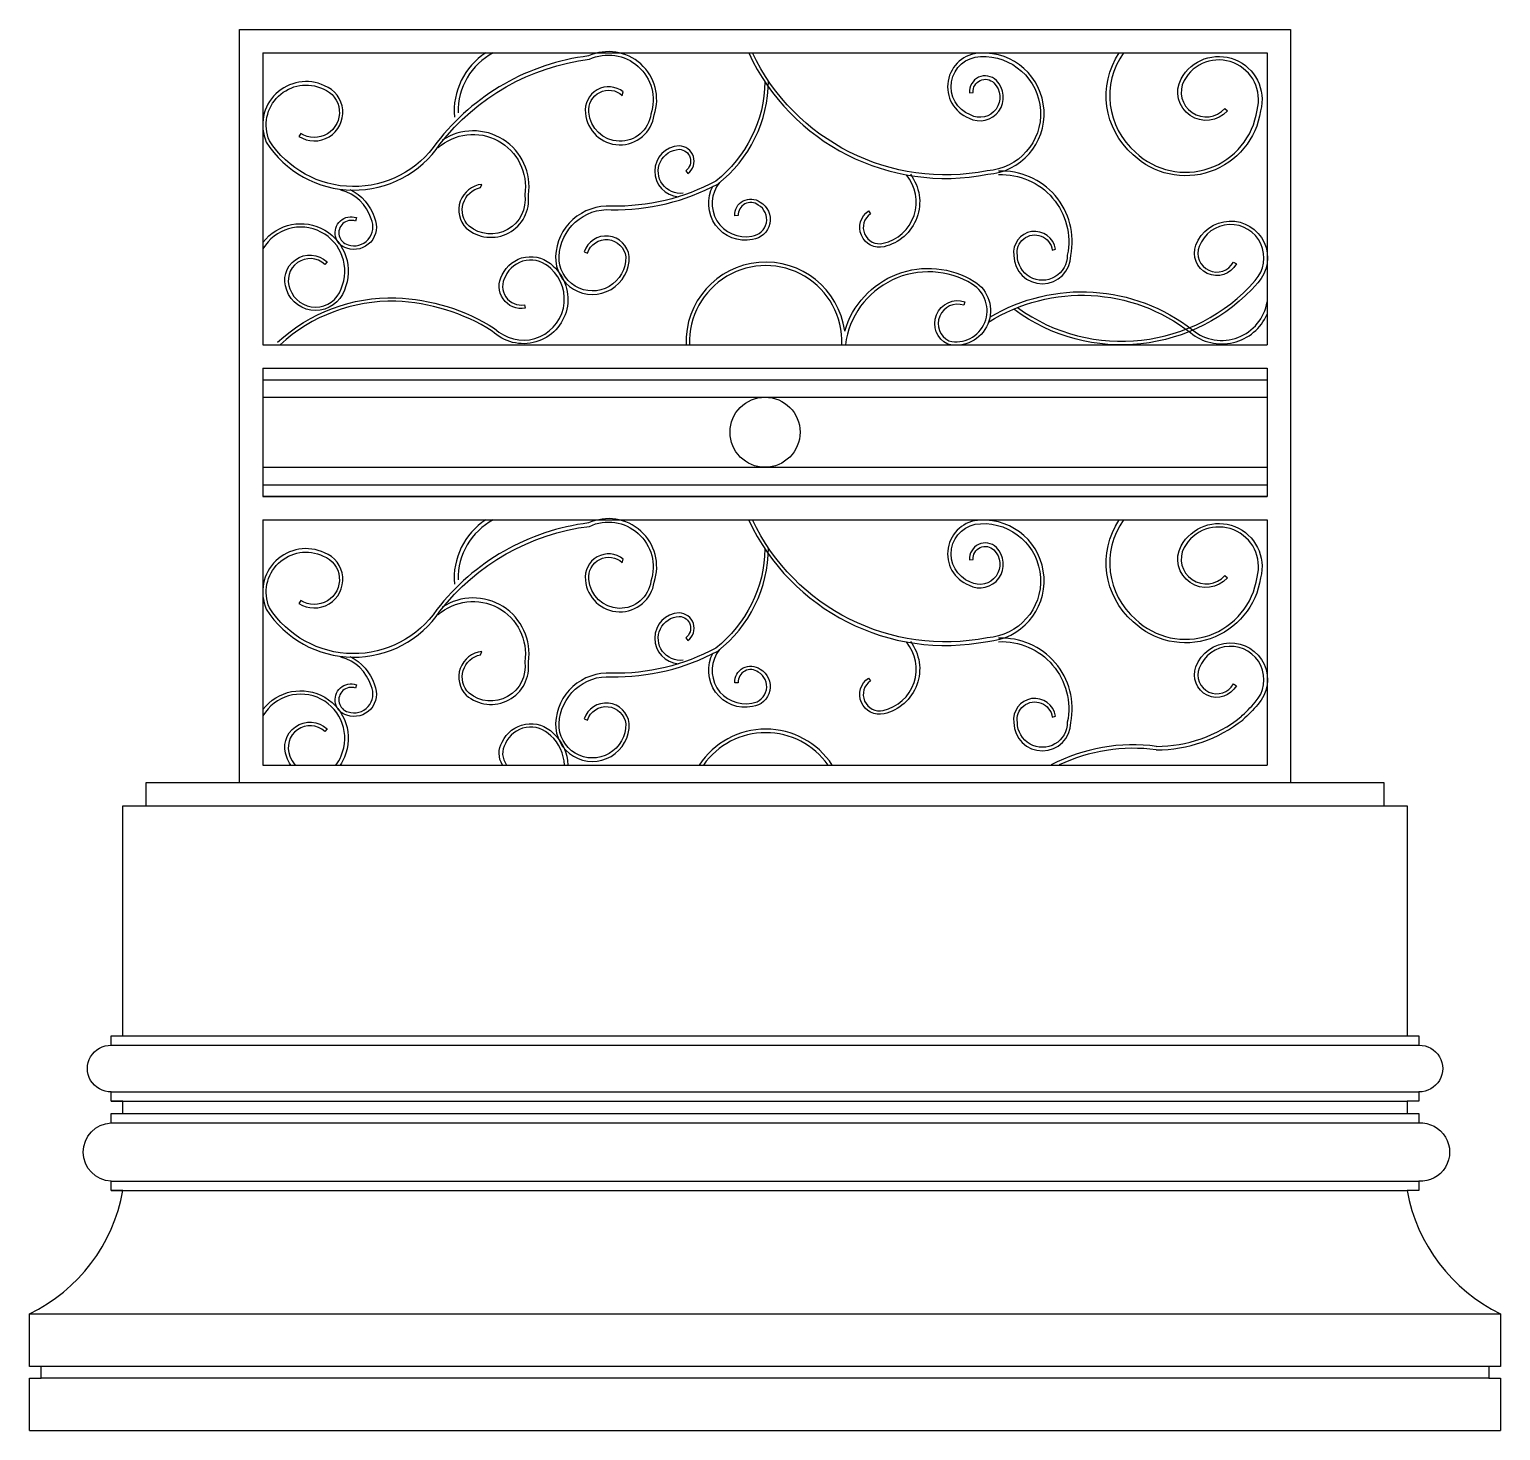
# Model space of a CAD drawing. Extents: x 282 to 1542, y 3257 to 4457.
import ezdxf

# ---------------------------------------------------------------- set-up
doc = ezdxf.new("R2010")
doc.units = 0
doc.header["$MEASUREMENT"] = 0
for name, color, linetype in [('2', 2, 'CONTINUOUS'), ('3', 3, 'CONTINUOUS'), ('4', 4, 'CONTINUOUS'), ('7', 7, 'CONTINUOUS')]:
    doc.layers.add(name, color=color, linetype=linetype)

msp = doc.modelspace()

# ---------------------------------------------------------------- linework, layer by layer
at = {"layer": '2'}
msp.add_line((282.3, 3257.4), (1542.3, 3257.4), dxfattribs=at)
at = {"layer": '3'}
for p, q in [((482.3, 4157.4), (1342.3, 4157.4)), ((482.3, 4142.4), (1342.3, 4142.4)), ((482.3, 4082.4), (1342.3, 4082.4)), ((482.3, 4067.4), (1342.3, 4067.4)), ((482.3, 4067.4), (1342.3, 4067.4)), ((482.3, 4057.4), (1342.3, 4057.4)), ((382.3, 3792.4), (1442.3, 3792.4)), ((352.3, 3587.4), (1472.3, 3587.4)), ((352.3, 3547.4), (1472.3, 3547.4)), ((352.3, 3539.4), (1462.3, 3539.4)), ((352.3, 3528.9), (1462.3, 3528.9)), ((352.3, 3520.9), (1472.3, 3520.9)), ((352.3, 3470.9), (1472.3, 3470.9)), ((1532.3, 3312.4), (292.3, 3312.4)), ((1532.3, 3302.4), (292.3, 3302.4))]:
    msp.add_line(p, q, dxfattribs=at)
for points in [[(513, 4365.8, 1.107883), (535, 4409.2, 0.690182), (485.1, 4360.9, 0.541387), (633.9, 4359.2, -0.199022), (761.9, 4431.8, -0.660632), (814.5, 4384.9, -0.907334), (761.4, 4386.4, -0.689012), (790, 4400.9), (790.9, 4403.8, 0.677766), (758.5, 4385.6, 0.892336), (817.4, 4384.1, 0.654611), (761.2, 4434.7, 0.199745), (631.2, 4360.5, -0.537177), (487.8, 4362.1, -0.691162), (533.9, 4406.4, -1.110681), (514.7, 4368.3)], [(513, 3965.8, 1.107883), (535, 4009.2, 0.690182), (485.1, 3960.9, 0.541387), (633.9, 3959.2, -0.199022), (761.9, 4031.8, -0.660632), (814.5, 3984.9, -0.907334), (761.4, 3986.4, -0.689012), (790, 4000.9), (790.9, 4003.8, 0.677766), (758.5, 3985.6, 0.892336), (817.4, 3984.1, 0.654611), (761.2, 4034.7, 0.199745), (631.2, 3960.5, -0.537177), (487.8, 3962.1, -0.691162), (533.9, 4006.4, -1.110681), (514.7, 3968.3)]]:
    msp.add_lwpolyline(points, format="xyb", close=True, dxfattribs=at)
for points in [[(898.3, 4437.2, 0.344829), (1103, 4333.3, 0.989817), (1096.7, 4437.1, 0.816909), (1087, 4381.4, 0.861084), (1110.4, 4413.7, 0.697677), (1087.5, 4403.1), (1090.5, 4403.4, -0.698138), (1108.3, 4411.6, -0.865361), (1088.2, 4384.1, -0.820003), (1096.8, 4434.1, -0.992018), (1102.6, 4336.3, -0.343321), (901.5, 4437.4)], [(1219.4, 4437.4, 0.387573), (1229.6, 4352.2, 0.610752), (1333.7, 4388.3, 0.889974), (1271.2, 4413.6, 0.887818), (1306, 4389.7), (1308.3, 4387.7, -0.888298), (1268.6, 4415, -0.887939), (1336.7, 4387.7, -0.609749), (1227.5, 4350.1, -0.378451), (1215.7, 4437.4)], [(912.2, 4412.6, -0.227101), (870.1, 4327.5, -0.128636), (780.6, 4306, 0.419897), (732.9, 4263.1, 1.032117), (796, 4262.9, 0.799413), (757.3, 4266.9), (760.1, 4265.9, -0.796193), (793, 4262.6, -1.029435), (735.9, 4263, -0.41982), (780.5, 4303, 0.128993), (871.8, 4325, 0.2299), (915.2, 4413.5)], [(632.3, 4355.9, -0.707449), (706.5, 4315.8, -0.683898), (658.8, 4288.9, -0.601891), (668.7, 4321.9), (669.8, 4324.7, 0.629461), (656.4, 4287.2, 0.687007), (709.6, 4315.6, 0.650762), (635.9, 4362.5)], [(842.2, 4317.1, -1.040778), (838.8, 4354.7, -0.712634), (844.4, 4336.4), (846.2, 4334, 0.716228), (838.7, 4357.7, 0.94498), (838.2, 4314.1)], [(1112.3, 4333, -0.490157), (1171.2, 4264.1, -1.000121), (1128.4, 4263.8, -1.012339), (1158.3, 4268.4), (1161.2, 4269.1, 0.996064), (1125.4, 4263.7, 0.993475), (1174.2, 4263.8, 0.488552), (1112.2, 4336)], [(873.3, 4326.2, 0.70229), (901.1, 4280.4, 0.724843), (906.5, 4307, 0.63301), (889.3, 4297.9), (886.3, 4297.8, -0.628166), (908.1, 4309.5, -0.717973), (901.5, 4277.4, -0.63788), (867.9, 4323.5)], [(1036.8, 4333.3, -0.544306), (1014.2, 4271.3, -0.833528), (1000.9, 4301.9), (1002.6, 4299.4, 0.833528), (1013.6, 4274.2, 0.559291), (1033.4, 4332.8)], [(556.6, 4320.2, -0.211225), (577.7, 4296.1, -0.657929), (554.2, 4270, -1.033016), (562.3, 4296.2), (561.4, 4293.3, 1.038181), (555.2, 4272.9, 0.663861), (574.9, 4295.1, 0.260294), (549.1, 4319.8)], [(482.3, 4274.9, -0.887864), (552, 4234.1, -0.707407), (502.6, 4234.1, -0.806354), (537.2, 4258.4), (535.2, 4256.2, 0.806354), (505.4, 4235.1, 0.709136), (549.2, 4235.2, 0.941393), (482.3, 4269.6)], [(1128.5, 4219.2, 0.388322), (1332.1, 4242.4, 1.214277), (1284.2, 4271.6, 0.94002), (1313.4, 4258), (1316, 4256.5, -0.94002), (1281.4, 4272.7, -1.214277), (1334.3, 4240.3, -0.391212), (1125.4, 4217.7)], [(494.8, 4189.6, -0.193188), (596.1, 4227.6, -0.130996), (680.7, 4201.3, 1.021462), (728.8, 4252.5, 0.532483), (689.9, 4245.8, 0.643229), (706.4, 4221.5), (706.9, 4218.6, -0.639737), (687.2, 4247.1, -0.528918), (730.9, 4254.6, -1.019958), (678.7, 4199.1, 0.129951), (596, 4224.6, 0.193188), (496.9, 4187.4)], [(980.6, 4199.1, -0.495273), (1091.4, 4241.6, -0.857126), (1068.8, 4187.8, -0.940909), (1083.5, 4224.1), (1082.5, 4221.2, 0.932394), (1069.8, 4190.6, 0.852126), (1089.8, 4239.1, 0.544626), (981.1, 4187.4)], [(1103.8, 4206.7, -0.316143), (1276.6, 4197.7, 0.498038), (1342.3, 4213.5)], [(1104.9, 4210.9, -0.310478), (1278.5, 4200, 0.577843), (1342.3, 4224)], [(898.3, 4037.2, 0.344829), (1103, 3933.3, 0.989817), (1096.7, 4037.1, 0.816909), (1087, 3981.4, 0.861084), (1110.4, 4013.7, 0.697677), (1087.5, 4003.1), (1090.5, 4003.4, -0.698138), (1108.3, 4011.6, -0.865361), (1088.2, 3984.1, -0.820003), (1096.8, 4034.1, -0.992018), (1102.6, 3936.3, -0.343321), (901.5, 4037.4)], [(1219.4, 4037.4, 0.387573), (1229.6, 3952.2, 0.610752), (1333.7, 3988.3, 0.889974), (1271.2, 4013.6, 0.887818), (1306, 3989.7), (1308.3, 3987.7, -0.888298), (1268.6, 4015, -0.887939), (1336.7, 3987.7, -0.609749), (1227.5, 3950.1, -0.378451), (1215.7, 4037.4)], [(912.2, 4012.6, -0.227101), (870.1, 3927.5, -0.128636), (780.6, 3906, 0.419897), (732.9, 3863.1, 1.032117), (796, 3862.9, 0.799413), (757.3, 3866.9), (760.1, 3865.9, -0.796193), (793, 3862.6, -1.029435), (735.9, 3863, -0.41982), (780.5, 3903, 0.128993), (871.8, 3925, 0.2299), (915.2, 4013.5)], [(632.3, 3955.9, -0.707449), (706.5, 3915.8, -0.683898), (658.8, 3888.9, -0.601891), (668.7, 3921.9), (669.8, 3924.7, 0.629461), (656.4, 3887.2, 0.687007), (709.6, 3915.6, 0.650762), (635.9, 3962.5)], [(842.2, 3917.1, -1.040778), (838.8, 3954.7, -0.712634), (844.4, 3936.4), (846.2, 3934, 0.716228), (838.7, 3957.7, 0.94498), (838.2, 3914.1)], [(1036.8, 3933.3, -0.544306), (1014.2, 3871.3, -0.833528), (1000.9, 3901.9), (1002.6, 3899.4, 0.833528), (1013.6, 3874.2, 0.559291), (1033.4, 3932.8)], [(1112.3, 3933, -0.490157), (1171.2, 3864.1, -1.000121), (1128.4, 3863.8, -1.012339), (1158.3, 3868.4), (1161.2, 3869.1, 0.996064), (1125.4, 3863.7, 0.993475), (1174.2, 3863.8, 0.488552), (1112.2, 3936)], [(1319.7, 3868.5, 0.029327), (1332.1, 3881.2, 1.214277), (1284.2, 3910.4, 0.94002), (1313.4, 3896.8), (1316, 3895.3, -0.94002), (1281.4, 3911.5, -1.214277), (1334.3, 3879.1, -0.029312), (1321.6, 3866.2)], [(556.6, 3920.2, -0.211225), (577.7, 3896.1, -0.657929), (554.2, 3870, -1.033016), (562.3, 3896.2), (561.4, 3893.3, 1.038181), (555.2, 3872.9, 0.663861), (574.9, 3895.1, 0.260294), (549.1, 3919.8)], [(873.3, 3926.2, 0.70229), (901.1, 3880.4, 0.724843), (906.5, 3907, 0.63301), (889.3, 3897.9), (886.3, 3897.8, -0.628166), (908.1, 3909.5, -0.717973), (901.5, 3877.4, -0.63788), (867.9, 3923.5)], [(482.3, 3874.9, -0.887864), (552, 3834.1, -0.072452), (548.5, 3827.4)], [(544.6, 3827.4, 0.098202), (549.2, 3835.2, 0.941393), (482.3, 3869.6)], [(506.1, 3827.4, -0.072452), (502.6, 3834.1, -0.806354), (537.2, 3858.4), (535.2, 3856.2, 0.806354), (505.4, 3835.1, 0.09704), (509.9, 3827.4)], [(687.4, 3827.4, -0.278875), (687.2, 3847.1, -0.528918), (730.9, 3854.6, -0.204964), (743.5, 3827.4)], [(740.4, 3827.4, 0.205024), (728.8, 3852.5, 0.532483), (689.9, 3845.8, 0.314103), (691, 3827.4)]]:
    msp.add_lwpolyline(points, format="xyb", dxfattribs=at)
msp.add_circle((912.3, 4112.4), 30, dxfattribs=at)
for centre, radius, start, end in [((706.4, 4387.1), 60.4, 123.5389, 184.525), ((706.2, 4387.2), 56.8, 118.0203, 181.1552), ((912.9, 4189.8), 68.3, 7.8406, 182.0165), ((912.9, 4189.8), 65.3, 357.9835, 182.0165), ((706.4, 3987.1), 60.4, 123.5389, 184.525), ((706.2, 3987.2), 56.8, 118.0203, 181.1552), ((1246.9, 3961.3), 118, 270.2346, 308.1744), ((912.9, 3789.8), 68.3, 33.4117, 146.5883), ((1246.9, 3961.3), 121, 270.2346, 308.1744), ((912.9, 3789.8), 65.3, 35.1667, 144.8333), ((1227.6, 3693.1), 151.6, 82.3771, 117.5892), ((1227.6, 3693.1), 148.6, 82.3771, 115.286)]:
    msp.add_arc(centre, radius, start, end, dxfattribs=at)
at = {"layer": '4'}
for p, q in [((1362.3, 4457.4), (1362.3, 3812.4)), ((482.3, 4437.4), (1342.3, 4437.4)), ((482.3, 4437.4), (482.3, 4187.4)), ((1342.3, 4437.4), (1342.3, 4187.4)), ((482.3, 4187.4), (1342.3, 4187.4)), ((482.3, 4167.4), (482.3, 4057.4)), ((482.3, 4037.4), (1342.3, 4037.4)), ((482.3, 4037.4), (482.3, 3827.4)), ((1342.3, 4037.4), (1342.3, 3827.4)), ((482.3, 3827.4), (1342.3, 3827.4)), ((282.3, 3357.4), (1542.3, 3357.4))]:
    msp.add_line(p, q, dxfattribs=at)
for points in [[(462.3, 3812.4), (462.3, 4457.4), (1362.3, 4457.4)], [(482.3, 4167.4), (1342.3, 4167.4), (1342.3, 4057.4), (482.3, 4057.4)]]:
    msp.add_lwpolyline(points, dxfattribs=at)
msp.add_lwpolyline([(282.3, 3257.4), (282.3, 3302.4), (292.3, 3302.4), (292.3, 3312.4), (282.3, 3312.4), (282.3, 3357.4, 0.240439), (362.3, 3462.9), (352.3, 3462.9), (352.3, 3470.9, -0.95718), (352.3, 3520.9), (352.3, 3528.9), (362.3, 3528.9), (362.3, 3539.4), (352.3, 3539.4), (352.3, 3547.4, -1.018182), (352.3, 3587.4), (352.3, 3595.4), (362.3, 3595.4), (362.3, 3792.4), (382.3, 3792.4), (382.3, 3812.4), (1442.3, 3812.4), (1442.3, 3792.4), (1462.3, 3792.4), (1462.3, 3595.4), (1472.3, 3595.4), (1472.3, 3587.4, -1.018182), (1472.3, 3547.4), (1472.3, 3539.4), (1462.3, 3539.4), (1462.3, 3528.9), (1472.3, 3528.9), (1472.3, 3520.9, -1.053904), (1472.3, 3470.9), (1472.3, 3462.9), (1462.3, 3462.9, 0.240439), (1542.3, 3357.4), (1542.3, 3312.4), (1532.3, 3312.4), (1532.3, 3302.4), (1542.3, 3302.4), (1542.3, 3257.4)], format="xyb", dxfattribs=at)
at = {"layer": '7'}
for p, q in [((352.3, 3595.4), (1462.3, 3595.4)), ((352.3, 3462.9), (1462.3, 3462.9))]:
    msp.add_line(p, q, dxfattribs=at)

doc.saveas('drawing.dxf')
